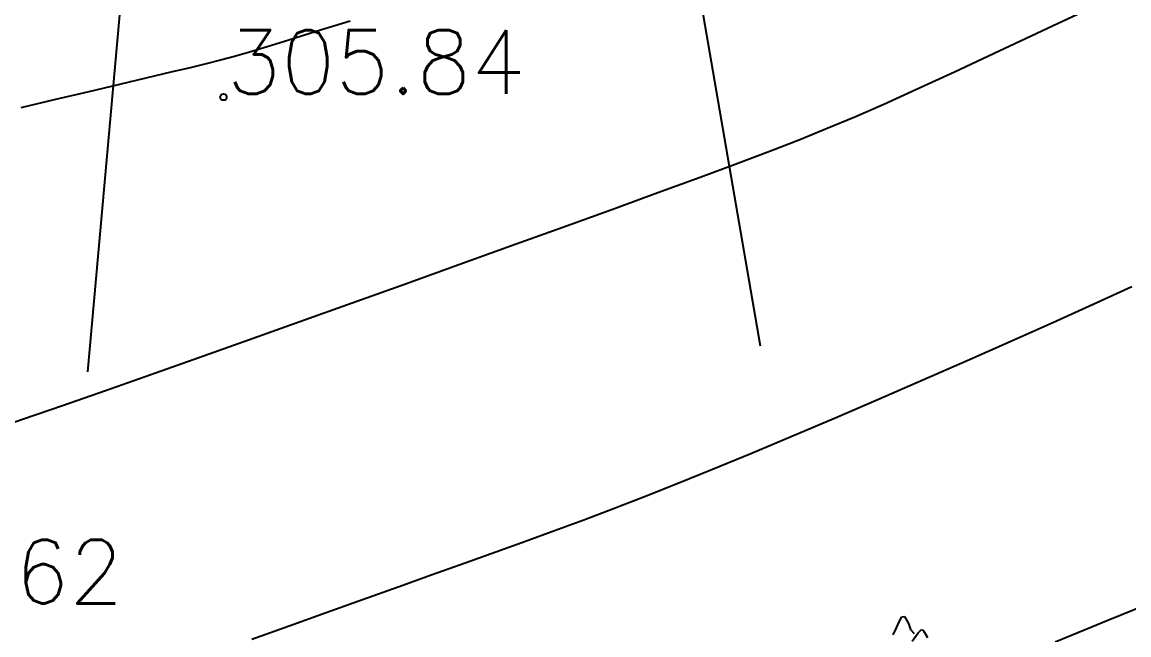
# Model space of a CAD drawing. Extents: x 524954 to 526204, y 9523489 to 9524010.
# Drawn here: x 526068.69 to 526086, y 9523836.14 to 9523845.73 of the extents above; entities that cross this region are included whole.
import ezdxf

# ---------------------------------------------------------------- set-up
doc = ezdxf.new("R2010")
doc.units = 0
doc.header["$PDMODE"] = 33
doc.header["$PDSIZE"] = 0.1
doc.linetypes.add('ACAD_ISO12W100', pattern=[21, 12, -3, 0, -3, 0, -3])
for name, color, linetype in [('Arbre', 34, 'ACAD_ISO12W100'), ('CN_01_00', 3, 'Continuous'), ('CN_02_00', 4, 'Continuous'), ('CN_05_00', 6, 'Continuous'), ('Talus', 2, 'Continuous'), ('TopoAlt', 3, 'Continuous'), ('TOPOJIS', 7, 'Continuous')]:
    doc.layers.add(name, color=color, linetype=linetype)
doc.styles.add('Simplex 1.0', font='Simplex.shx', dxfattribs={"width": 0.99, "height": 1})

# ---------------------------------------------------------------- blocks, each defined once
blk = doc.blocks.new('TCPOINT M')
at = {"color": 0}
blk.add_point((0, 0), dxfattribs=at)
at = {"layer": 'TopoAlt', "style": 'Simplex 1.0', "width": 0.99}
blk.add_attdef('ALT', (0.15, 0.15), '', height=1, dxfattribs=at)
blk = doc.blocks.new('v088')
at = {"linetype": 'Continuous'}
for p, q in [((-0.069, 12.224), (-0.024, 12.318)), ((-0.024, 12.318), (0.016, 12.396)), ((0.016, 12.396), (0.055, 12.4)), ((0.055, 12.4), (0.118, 12.291)), ((0.118, 12.291), (0.152, 12.195)), ((-0.118, 12.113), (-0.069, 12.224)), ((0.152, 12.195), (0.207, 12.131)), ((0.175, 12.015), (0.272, 12.144)), ((0.272, 12.144), (0.324, 12.197)), ((0.324, 12.197), (0.356, 12.175)), ((0.356, 12.175), (0.415, 12.069))]:
    blk.add_line(p, q, dxfattribs=at)

msp = doc.modelspace()

# ---------------------------------------------------------------- linework, layer by layer
at = {"layer": 'CN_01_00', "elevation": 303, "flags": 128}
msp.add_lwpolyline([(526084.843, 9523836.032), (526085.669, 9523836.372), (526086.463, 9523836.695)], dxfattribs=at)
at = {"layer": 'CN_02_00', "flags": 128}
for points, elevation in [([(526073.821, 9523845.741), (526073.289, 9523845.577), (526072.86, 9523845.445), (526072.519, 9523845.341), (526072.243, 9523845.258), (526072.008, 9523845.19), (526071.791, 9523845.131), (526071.568, 9523845.074), (526071.318, 9523845.013), (526071.016, 9523844.941), (526070.645, 9523844.853), (526070.213, 9523844.751), (526069.731, 9523844.638), (526069.212, 9523844.515), (526068.67, 9523844.386)], 306), ([(526086.043, 9523841.584), (526085.439, 9523841.309), (526084.809, 9523841.025), (526084.151, 9523840.731), (526083.469, 9523840.429), (526082.776, 9523840.125), (526082.08, 9523839.823), (526081.393, 9523839.528), (526080.725, 9523839.244), (526080.086, 9523838.976), (526079.486, 9523838.729), (526078.933, 9523838.505), (526078.419, 9523838.301), (526077.935, 9523838.114), (526077.471, 9523837.938), (526077.016, 9523837.77), (526076.562, 9523837.604), (526076.098, 9523837.437), (526075.615, 9523837.263), (526075.104, 9523837.08), (526074.568, 9523836.889), (526074.013, 9523836.69), (526073.444, 9523836.486), (526072.865, 9523836.278), (526072.282, 9523836.068)], 304)]:
    msp.add_lwpolyline(points, dxfattribs=dict(at, elevation=elevation))
at = {"layer": 'CN_05_00', "elevation": 305, "flags": 128}
msp.add_lwpolyline([(526085.729, 9523846.099), (526084.799, 9523845.661), (526083.97, 9523845.272), (526083.268, 9523844.944), (526082.675, 9523844.671), (526082.164, 9523844.44), (526081.709, 9523844.241), (526081.28, 9523844.06), (526080.85, 9523843.887), (526080.393, 9523843.709), (526079.88, 9523843.516), (526079.29, 9523843.297), (526078.63, 9523843.054), (526077.91, 9523842.792), (526077.144, 9523842.514), (526076.342, 9523842.225), (526075.519, 9523841.928), (526074.684, 9523841.629), (526073.851, 9523841.33), (526073.03, 9523841.036), (526072.229, 9523840.75), (526071.451, 9523840.473), (526070.704, 9523840.208), (526069.991, 9523839.957), (526069.32, 9523839.723), (526068.694, 9523839.508), (526068.12, 9523839.314)], dxfattribs=at)
at = {"layer": 'Talus'}
for p, q in [((526078.533, 9523850.518), (526080.231, 9523840.663)), ((526078.533, 9523850.518), (526080.231, 9523840.663)), ((526070.606, 9523850.215), (526069.713, 9523840.255)), ((526070.606, 9523850.215), (526069.713, 9523840.255))]:
    msp.add_line(p, q, dxfattribs=at)

# ---------------------------------------------------------------- block references
at = {"layer": 'Arbre'}
msp.add_blockref('v088', (526082.43, 9523824.03, -271.76), dxfattribs=at)
at = {"layer": 'TOPOJIS'}
ref = msp.add_blockref('TCPOINT M', (526071.838, 9523844.553, 305.84), dxfattribs=at)
ref.add_attrib('ALT', '305.84', (526071.888, 9523844.603, 305.84), dxfattribs={"layer": 'TopoAlt', "height": 1, "style": 'Simplex 1.0', "width": 0.99})
ref = msp.add_blockref('TCPOINT M', (526065.556, 9523836.58, 304.62), dxfattribs=at)
ref.add_attrib('ALT', '304.62', (526065.606, 9523836.63, 304.62), dxfattribs={"layer": 'TopoAlt', "height": 1, "style": 'Simplex 1.0', "width": 0.99})

doc.saveas('drawing.dxf')
